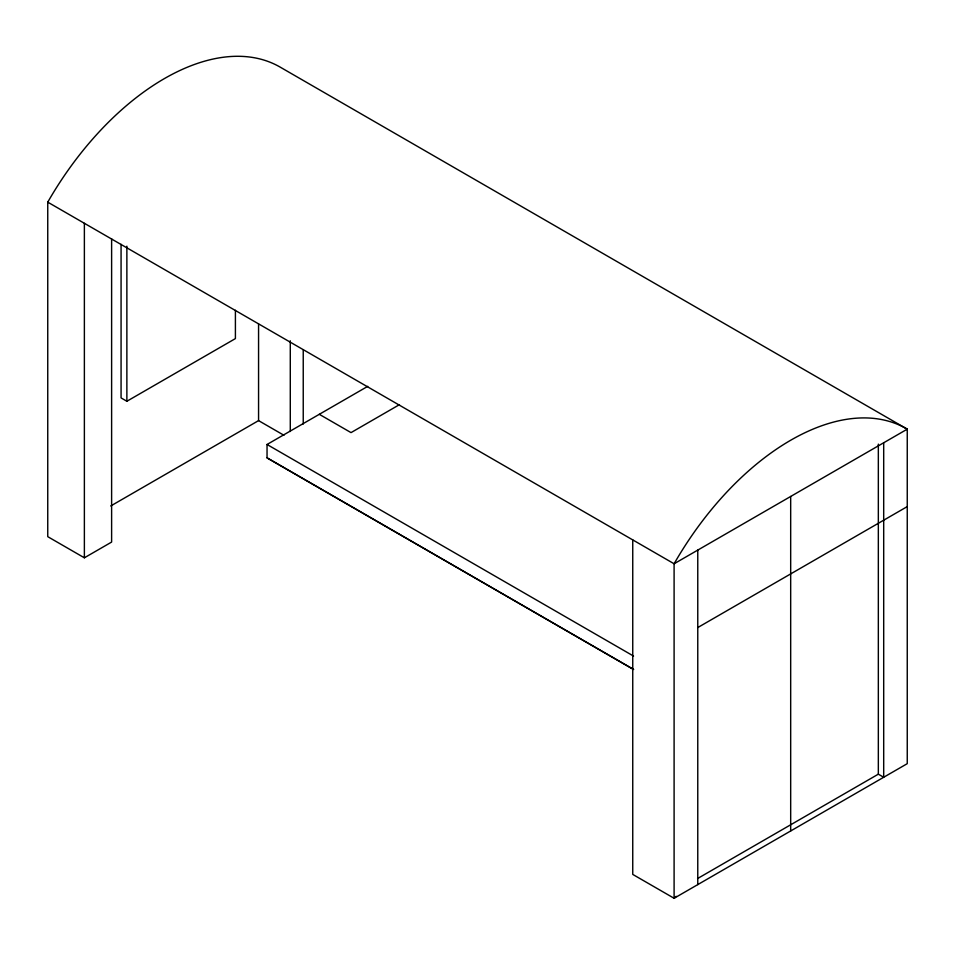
<?xml version="1.0" encoding="UTF-8"?>
<svg xmlns="http://www.w3.org/2000/svg" width="955" height="955" viewBox="0 0 955 955"><rect width="100%" height="100%" fill="white"/><g stroke="black" fill="none" stroke-linecap="round" stroke-linejoin="round"><path stroke-width="1.43" d="M676.247 896.303L674.099 898.273L632.747 874.41L632.747 539.897M121.07 244.325L121.07 397.913L126.872 401.255L235.407 338.595L235.407 310.268M110.756 505.959L258.566 420.618L283.933 435.265M633.547 669.491L267.042 457.887L267.042 444.481L367.735 386.345M47.75 202.15L674.099 563.772L674.099 898.273L907.25 763.666L907.25 429.165L280.901 67.542A231.802 133.831 -60 0 0 47.75 202.15L47.75 536.662L84.374 557.804L111.616 542.07L111.616 238.786M399.453 404.657L351.022 432.615L319.304 414.315M697.771 627.554L907.25 506.604M697.58 878.54L878.337 774.171L883.697 777.263L883.697 442.762M267.042 444.481L633.547 656.073M267.042 457.815L633.547 669.407M878.337 444.123L878.337 774.171M790.68 496.469L790.68 830.969M697.771 550.104L697.771 884.616M303.236 349.673L303.236 424.02M290.284 340.804L290.284 431.493M258.566 323.984L258.566 420.618M126.872 246.187L126.872 401.255M84.374 223.291L84.374 557.804M907.25 429.165L674.099 563.772A231.802 133.831 -60 0 1 907.25 429.165"/></g></svg>
